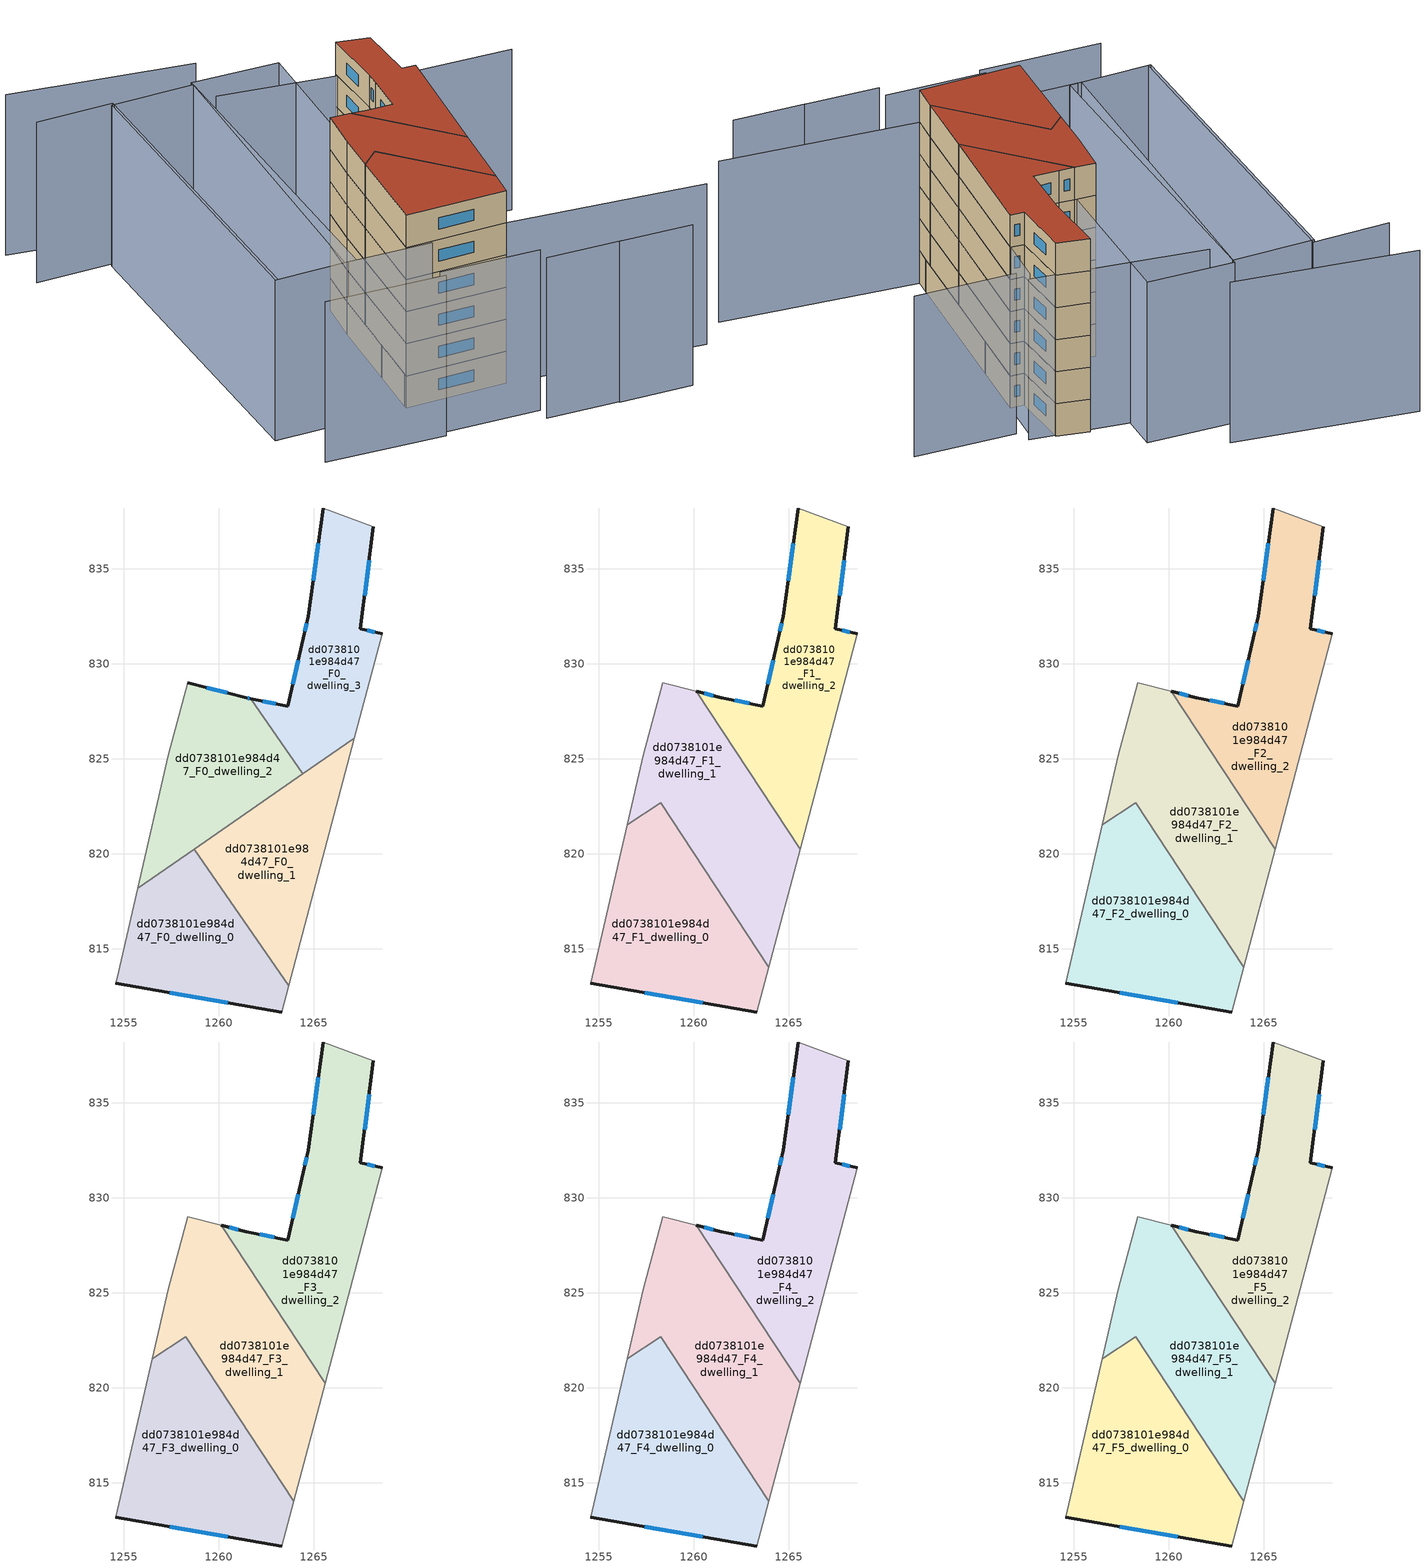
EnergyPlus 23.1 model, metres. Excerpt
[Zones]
dd0738101e984d47_F0_dwelling_0
 floor ground (EU_floor_Construction): 1258.71,820.25 1263.69,813.04 1263.33,811.67 1254.59,813.19 1254.65,813.47 1255.74,818.19 z0
 wall outside (EU_wall_Construction): 1254.59,813.19 1263.33,811.67 z0:3
 wall adiabatic (EU_wall_Construction): 1263.33,811.67 1263.69,813.04 / 1255.74,818.19 1254.65,813.47 1254.59,813.19 z0:3
 wall to dd0738101e984d47_F0_dwelling_1 (EU_wall_Construction): 1263.69,813.04 1258.71,820.25 z0:3
 wall to dd0738101e984d47_F0_dwelling_2 (EU_wall_Construction): 1258.71,820.25 1255.74,818.19 z0:3
 window (EU_Window_Construction): 1257.43,812.69 1260.49,812.16 z0.98:2.02
dd0738101e984d47_F0_dwelling_1
 floor ground (EU_floor_Construction): 1267.14,826.09 1263.69,813.04 1258.71,820.25 z0
 wall adiabatic (EU_wall_Construction): 1263.69,813.04 1267.14,826.09 z0:3
 wall to dd0738101e984d47_F0_dwelling_3 (EU_wall_Construction): 1267.14,826.09 1264.42,824.2 z0:3
 wall to dd0738101e984d47_F0_dwelling_2 (EU_wall_Construction): 1264.42,824.2 1258.71,820.25 z0:3
 ceiling adiabatic (EU_roof_Construction): 1263.95,814.04 1263.69,813.04 1267.14,826.09 1259.5,820.8 z3
dd0738101e984d47_F0_dwelling_2
 floor ground (EU_floor_Construction): 1261.68,828.17 1264.42,824.2 1255.74,818.19 1257.34,825.19 1258.38,829 1261.45,828.22 z0
 wall outside (EU_wall_Construction): 1261.68,828.17 1261.45,828.22 1258.38,829 z0:3
 wall adiabatic (EU_wall_Construction): 1258.38,829 1257.34,825.19 1255.74,818.19 z0:3
 wall to dd0738101e984d47_F0_dwelling_3 (EU_wall_Construction): 1264.42,824.2 1261.68,828.17 z0:3
 window (EU_Window_Construction): 1260.45,828.47 1259.38,828.74 / 1261.6,828.19 1261.52,828.2 z0.98:2.02
dd0738101e984d47_F0_dwelling_3
 floor ground (EU_floor_Construction): 1268.14,837.21 1267.46,831.86 1268.6,831.59 1267.14,826.09 1264.42,824.2 1261.68,828.17 1263.64,827.77 1264.46,831.35 1264.71,832.52 1265.51,838.21 z0
 wall outside (EU_wall_Construction): 1265.51,838.21 1264.71,832.52 1264.46,831.35 1263.64,827.77 1261.68,828.17 / 1268.6,831.59 1267.46,831.86 1268.14,837.21 z0:3
 wall adiabatic (EU_wall_Construction): 1268.14,837.21 1265.51,838.21 / 1267.14,826.09 1268.6,831.59 z0:3
 window (EU_Window_Construction): 1263,827.9 1262.31,828.04 / 1264.19,830.18 1263.91,828.93 / 1264.63,832.14 1264.54,831.73 / 1265.25,836.36 1264.97,834.37 / 1267.68,833.6 1267.92,835.47 / 1268.23,831.68 1267.83,831.77 z0.98:2.02
dd0738101e984d47_F1_dwelling_0
 floor to dd0738101e984d47_F0_dwelling_0 (EU_floor_Construction): 1258.71,820.25 1263.69,813.04 1263.33,811.67 1254.59,813.19 1255.74,818.19 z3
 floor to dd0738101e984d47_F0_dwelling_1 (EU_floor_Construction): 1259.5,820.8 1263.95,814.04 1263.69,813.04 1258.71,820.25 z3
 floor to dd0738101e984d47_F0_dwelling_2 (EU_floor_Construction): 1258.26,822.68 1259.5,820.8 1255.74,818.19 1256.5,821.52 z3
 wall outside (EU_wall_Construction): 1254.59,813.19 1263.33,811.67 z3:6
 wall adiabatic (EU_wall_Construction): 1263.33,811.67 1263.95,814.04 / 1256.5,821.52 1254.59,813.19 z3:6
 wall to dd0738101e984d47_F1_dwelling_1 (EU_wall_Construction): 1263.95,814.04 1258.26,822.68 1256.5,821.52 z3:6
 window (EU_Window_Construction): 1257.43,812.69 1260.49,812.16 z3.98:5.02
dd0738101e984d47_F1_dwelling_1
 floor to dd0738101e984d47_F0_dwelling_2 (EU_floor_Construction): 1260.12,828.55 1263.44,823.52 1259.5,820.8 1258.26,822.68 1256.5,821.52 1257.34,825.19 1258.38,829 z3
 floor adiabatic (EU_floor_Construction): 1263.44,823.52 1265.6,820.25 1263.95,814.04 1259.5,820.8 z3
 wall adiabatic (EU_wall_Construction): 1260.12,828.55 1258.38,829 1257.34,825.19 1256.5,821.52 / 1263.95,814.04 1265.6,820.25 z3:6
 wall to dd0738101e984d47_F1_dwelling_2 (EU_wall_Construction): 1265.6,820.25 1260.12,828.55 z3:6
dd0738101e984d47_F1_dwelling_2
 floor to dd0738101e984d47_F0_dwelling_3 (EU_floor_Construction): 1268.14,837.21 1267.46,831.86 1268.6,831.59 1267.14,826.09 1264.42,824.2 1261.68,828.17 1263.64,827.77 1264.46,831.35 1264.71,832.52 1265.51,838.21 z3
 floor to dd0738101e984d47_F0_dwelling_2 (EU_floor_Construction): 1261.68,828.17 1264.42,824.2 1263.44,823.52 1260.12,828.55 1261.45,828.22 z3
 floor adiabatic (EU_floor_Construction): 1267.14,826.09 1265.6,820.25 1263.44,823.52 z3
 wall outside (EU_wall_Construction): 1265.51,838.21 1264.71,832.52 1264.46,831.35 1263.64,827.77 1261.45,828.22 1260.12,828.55 / 1268.6,831.59 1267.46,831.86 1268.14,837.21 z3:6
 wall adiabatic (EU_wall_Construction): 1268.14,837.21 1265.51,838.21 / 1265.6,820.25 1268.6,831.59 z3:6
 window (EU_Window_Construction): 1261.02,828.33 1260.55,828.45 / 1262.93,827.91 1262.16,828.07 / 1264.19,830.18 1263.91,828.93 / 1264.63,832.14 1264.54,831.73 / 1265.25,836.36 1264.97,834.37 / 1267.68,833.6 1267.92,835.47 / 1268.23,831.68 1267.83,831.77 z3.98:5.02
dd0738101e984d47_F2_dwelling_0
 floor to dd0738101e984d47_F1_dwelling_0 (EU_floor_Construction): 1258.26,822.68 1263.95,814.04 1263.33,811.67 1254.59,813.19 1256.5,821.52 z6
 wall outside (EU_wall_Construction): 1254.59,813.19 1263.33,811.67 z6:9
 wall adiabatic (EU_wall_Construction): 1263.33,811.67 1263.95,814.04 / 1256.5,821.52 1254.59,813.19 z6:9
 wall to dd0738101e984d47_F2_dwelling_1 (EU_wall_Construction): 1263.95,814.04 1258.26,822.68 1256.5,821.52 z6:9
 window (EU_Window_Construction): 1257.43,812.69 1260.49,812.16 z6.98:8.02
dd0738101e984d47_F2_dwelling_1
 floor to dd0738101e984d47_F1_dwelling_1 (EU_floor_Construction): 1260.12,828.55 1265.6,820.25 1263.95,814.04 1258.26,822.68 1256.5,821.52 1257.34,825.19 1258.38,829 z6
 wall adiabatic (EU_wall_Construction): 1260.12,828.55 1258.38,829 1257.34,825.19 1256.5,821.52 / 1263.95,814.04 1265.6,820.25 z6:9
 wall to dd0738101e984d47_F2_dwelling_2 (EU_wall_Construction): 1265.6,820.25 1260.12,828.55 z6:9
dd0738101e984d47_F2_dwelling_2
 floor to dd0738101e984d47_F1_dwelling_2 (EU_floor_Construction): 1268.14,837.21 1267.46,831.86 1268.6,831.59 1265.6,820.25 1260.12,828.55 1261.45,828.22 1263.64,827.77 1264.46,831.35 1264.71,832.52 1265.51,838.21 z6
 wall outside (EU_wall_Construction): 1265.51,838.21 1264.71,832.52 1264.46,831.35 1263.64,827.77 1261.45,828.22 1260.12,828.55 / 1268.6,831.59 1267.46,831.86 1268.14,837.21 z6:9
 wall adiabatic (EU_wall_Construction): 1268.14,837.21 1265.51,838.21 / 1265.6,820.25 1268.6,831.59 z6:9
 window (EU_Window_Construction): 1261.02,828.33 1260.55,828.45 / 1262.93,827.91 1262.16,828.07 / 1264.19,830.18 1263.91,828.93 / 1264.63,832.14 1264.54,831.73 / 1265.25,836.36 1264.97,834.37 / 1267.68,833.6 1267.92,835.47 / 1268.23,831.68 1267.83,831.77 z6.98:8.02
dd0738101e984d47_F3_dwelling_0
 floor to dd0738101e984d47_F2_dwelling_0 (EU_floor_Construction): 1258.26,822.68 1263.95,814.04 1263.33,811.67 1254.59,813.19 1256.5,821.52 z9
 wall outside (EU_wall_Construction): 1254.59,813.19 1263.33,811.67 z9:12
 wall adiabatic (EU_wall_Construction): 1263.33,811.67 1263.95,814.04 / 1256.5,821.52 1254.59,813.19 z9:12
 wall to dd0738101e984d47_F3_dwelling_1 (EU_wall_Construction): 1263.95,814.04 1258.26,822.68 1256.5,821.52 z9:12
 window (EU_Window_Construction): 1257.43,812.69 1260.49,812.16 z9.98:11.02
dd0738101e984d47_F3_dwelling_1
 floor to dd0738101e984d47_F2_dwelling_1 (EU_floor_Construction): 1260.12,828.55 1265.6,820.25 1263.95,814.04 1258.26,822.68 1256.5,821.52 1257.34,825.19 1258.38,829 z9
 wall adiabatic (EU_wall_Construction): 1260.12,828.55 1258.38,829 1257.34,825.19 1256.5,821.52 / 1263.95,814.04 1265.6,820.25 z9:12
 wall to dd0738101e984d47_F3_dwelling_2 (EU_wall_Construction): 1265.6,820.25 1260.12,828.55 z9:12
dd0738101e984d47_F3_dwelling_2
 floor to dd0738101e984d47_F2_dwelling_2 (EU_floor_Construction): 1268.14,837.21 1267.46,831.86 1268.6,831.59 1265.6,820.25 1260.12,828.55 1261.45,828.22 1263.64,827.77 1264.46,831.35 1264.71,832.52 1265.51,838.21 z9
 wall outside (EU_wall_Construction): 1265.51,838.21 1264.71,832.52 1264.46,831.35 1263.64,827.77 1261.45,828.22 1260.12,828.55 / 1268.6,831.59 1267.46,831.86 1268.14,837.21 z9:12
 wall adiabatic (EU_wall_Construction): 1268.14,837.21 1265.51,838.21 / 1265.6,820.25 1268.6,831.59 z9:12
 window (EU_Window_Construction): 1261.02,828.33 1260.55,828.45 / 1262.93,827.91 1262.16,828.07 / 1264.19,830.18 1263.91,828.93 / 1264.63,832.14 1264.54,831.73 / 1265.25,836.36 1264.97,834.37 / 1267.68,833.6 1267.92,835.47 / 1268.23,831.68 1267.83,831.77 z9.98:11.02
dd0738101e984d47_F4_dwelling_0
 floor to dd0738101e984d47_F3_dwelling_0 (EU_floor_Construction): 1258.26,822.68 1263.95,814.04 1263.33,811.67 1254.59,813.19 1256.5,821.52 z12
 wall outside (EU_wall_Construction): 1254.59,813.19 1263.33,811.67 z12:15
 wall adiabatic (EU_wall_Construction): 1263.33,811.67 1263.95,814.04 / 1256.5,821.52 1254.59,813.19 z12:15
 wall to dd0738101e984d47_F4_dwelling_1 (EU_wall_Construction): 1263.95,814.04 1258.26,822.68 1256.5,821.52 z12:15
 window (EU_Window_Construction): 1257.43,812.69 1260.49,812.16 z12.98:14.02
dd0738101e984d47_F4_dwelling_1
 floor to dd0738101e984d47_F3_dwelling_1 (EU_floor_Construction): 1260.12,828.55 1265.6,820.25 1263.95,814.04 1258.26,822.68 1256.5,821.52 1257.34,825.19 1258.38,829 z12
 wall adiabatic (EU_wall_Construction): 1260.12,828.55 1258.38,829 1257.34,825.19 1256.5,821.52 / 1263.95,814.04 1265.6,820.25 z12:15
 wall to dd0738101e984d47_F4_dwelling_2 (EU_wall_Construction): 1265.6,820.25 1260.12,828.55 z12:15
dd0738101e984d47_F4_dwelling_2
 floor to dd0738101e984d47_F3_dwelling_2 (EU_floor_Construction): 1268.14,837.21 1267.46,831.86 1268.6,831.59 1265.6,820.25 1260.12,828.55 1261.45,828.22 1263.64,827.77 1264.46,831.35 1264.71,832.52 1265.51,838.21 z12
 wall outside (EU_wall_Construction): 1265.51,838.21 1264.71,832.52 1264.46,831.35 1263.64,827.77 1261.45,828.22 1260.12,828.55 / 1268.6,831.59 1267.46,831.86 1268.14,837.21 z12:15
 wall adiabatic (EU_wall_Construction): 1268.14,837.21 1265.51,838.21 / 1265.6,820.25 1268.6,831.59 z12:15
 window (EU_Window_Construction): 1261.02,828.33 1260.55,828.45 / 1262.93,827.91 1262.16,828.07 / 1264.19,830.18 1263.91,828.93 / 1264.63,832.14 1264.54,831.73 / 1265.25,836.36 1264.97,834.37 / 1267.68,833.6 1267.92,835.47 / 1268.23,831.68 1267.83,831.77 z12.98:14.02
dd0738101e984d47_F5_dwelling_0
 floor to dd0738101e984d47_F4_dwelling_0 (EU_floor_Construction): 1258.26,822.68 1263.95,814.04 1263.33,811.67 1254.59,813.19 1256.5,821.52 z15
 wall outside (EU_wall_Construction): 1254.59,813.19 1263.33,811.67 z15:18
 wall adiabatic (EU_wall_Construction): 1263.33,811.67 1263.95,814.04 / 1256.5,821.52 1254.59,813.19 z15:18
 wall to dd0738101e984d47_F5_dwelling_1 (EU_wall_Construction): 1263.95,814.04 1258.26,822.68 1256.5,821.52 z15:18
 window (EU_Window_Construction): 1257.43,812.69 1260.49,812.16 z15.98:17.02
 roof outside (EU_roof_Construction): 1263.33,811.67 1263.95,814.04 1258.26,822.68 1256.5,821.52 1254.59,813.19 z18
dd0738101e984d47_F5_dwelling_1
 floor to dd0738101e984d47_F4_dwelling_1 (EU_floor_Construction): 1260.12,828.55 1265.6,820.25 1263.95,814.04 1258.26,822.68 1256.5,821.52 1257.34,825.19 1258.38,829 z15
 wall adiabatic (EU_wall_Construction): 1260.12,828.55 1258.38,829 1257.34,825.19 1256.5,821.52 / 1263.95,814.04 1265.6,820.25 z15:18
 wall to dd0738101e984d47_F5_dwelling_2 (EU_wall_Construction): 1265.6,820.25 1260.12,828.55 z15:18
 roof outside (EU_roof_Construction): 1263.95,814.04 1265.6,820.25 1260.12,828.55 1258.38,829 1257.34,825.19 1256.5,821.52 1258.26,822.68 z18
dd0738101e984d47_F5_dwelling_2
 floor to dd0738101e984d47_F4_dwelling_2 (EU_floor_Construction): 1268.14,837.21 1267.46,831.86 1268.6,831.59 1265.6,820.25 1260.12,828.55 1261.45,828.22 1263.64,827.77 1264.46,831.35 1264.71,832.52 1265.51,838.21 z15
 wall outside (EU_wall_Construction): 1265.51,838.21 1264.71,832.52 1264.46,831.35 1263.64,827.77 1261.45,828.22 1260.12,828.55 / 1268.6,831.59 1267.46,831.86 1268.14,837.21 z15:18
 wall adiabatic (EU_wall_Construction): 1268.14,837.21 1265.51,838.21 / 1265.6,820.25 1268.6,831.59 z15:18
 window (EU_Window_Construction): 1261.02,828.33 1260.55,828.45 / 1262.93,827.91 1262.16,828.07 / 1264.19,830.18 1263.91,828.93 / 1264.63,832.14 1264.54,831.73 / 1265.25,836.36 1264.97,834.37 / 1267.68,833.6 1267.92,835.47 / 1268.23,831.68 1267.83,831.77 z15.98:17.02
 roof outside (EU_roof_Construction): 1265.6,820.25 1268.6,831.59 1267.46,831.86 1268.14,837.21 1265.51,838.21 1264.71,832.52 1264.46,831.35 1263.64,827.77 1261.45,828.22 1260.12,828.55 z18
shading: 1254.6,808.51 1263.12,806.73 / 1269.04,804.08 1275.29,802.8 / 1244.48,810.13 1254.72,807.9 / 1262.84,805.43 1269.2,804.08 / 1279.87,807.29 1263.33,811.67 / 1263.33,811.67 1269.71,835.78 / 1241.77,846.05 1248.41,844.93 / 1248.41,844.93 1243.39,815.15 / 1279.21,833.22 1270.51,835.07 / 1270.23,836.44 1255.76,841.02 / 1257.38,846.12 1242.22,850.92 / 1249.23,814.13 1255.34,843.83 / 1255.34,843.83 1262.82,842.29 / 1262.82,842.29 1256.71,812.6 / 1256.71,812.6 1249.23,814.13 / 1248.15,844.68 1255.27,843.47 / 1255.27,843.47 1250.25,813.95 / 1250.25,813.95 1243.13,815.16 / 1243.13,815.16 1248.15,844.68 z0:15
[Building]
EU S2 Campaign: North Axis=0; Terrain=City; Solar Distribution=FullExterior
[Site:Location]
Bologna: Latitude=44.5; Longitude=11.25; Time Zone=1; Elevation=37
[SizingPeriod:WeatherFileDays]
AnnualSizingPeriod: Begin Month=1; Begin Day of Month=1; End Month=12; End Day of Month=31; Day of Week for Start Day=Monday; Use Weather File Daylight Saving Period=No; Use Weather File Rain and Snow Indicators=No
[MATERIAL]
EU_InternalMass_Material: Roughness=MediumRough; Thickness=0.1; Conductivity=1; Density=1800; Specific Heat=900; Thermal Absorptance=0.9; Solar Absorptance=0.7; Visible Absorptance=0.7
[MATERIAL:NOMASS] Roughness=MediumRough; Thermal Absorptance=0.9; Solar Absorptance=0.7; Visible Absorptance=0.7
Name | Thermal Resistance
EU_wall_NoMass | 0.905828
EU_roof_NoMass | 0.37593
EU_floor_NoMass | 0.67114
[WINDOWMATERIAL:SIMPLEGLAZINGSYSTEM]
EU_Window_SimpleGlazing: UFactor=4.52486; Solar Heat Gain Coefficient=0.85; Visible Transmittance=0.85
[CONSTRUCTION]
EU_wall_Construction: EU_wall_NoMass
EU_roof_Construction: EU_roof_NoMass
EU_floor_Construction: EU_floor_NoMass
EU_Window_Construction: EU_Window_SimpleGlazing
EU_InternalMass_Construction: EU_InternalMass_Material
[ZONE] Type=1; Multiplier=1; Ceiling Height=autocalculate; Floor Area=autocalculate; Part of Total Floor Area=Yes
Name | Volume
dd0738101e984d47_F0_dwelling_0 | 134.872
dd0738101e984d47_F1_dwelling_0; dd0738101e984d47_F2_dwelling_0; dd0738101e984d47_F3_dwelling_0; dd0738101e984d47_F4_dwelling_0; dd0738101e984d47_F5_dwelling_0 | 179.834
dd0738101e984d47_F0_dwelling_1 | 134.865
dd0738101e984d47_F1_dwelling_1; dd0738101e984d47_F2_dwelling_1; dd0738101e984d47_F3_dwelling_1; dd0738101e984d47_F4_dwelling_1; dd0738101e984d47_F5_dwelling_1 | 179.83
dd0738101e984d47_F0_dwelling_2 | 134.884
dd0738101e984d47_F1_dwelling_2; dd0738101e984d47_F2_dwelling_2; dd0738101e984d47_F3_dwelling_2; dd0738101e984d47_F4_dwelling_2; dd0738101e984d47_F5_dwelling_2 | 179.821
dd0738101e984d47_F0_dwelling_3 | 134.877
[INTERNALMASS] Construction=EU_InternalMass_Construction
Name | Zone or ZoneList | Surface Area
dd0738101e984d47_F0_dwelling_0_EU_InternalMass | dd0738101e984d47_F0_dwelling_0 | 44.9574
dd0738101e984d47_F0_dwelling_1_EU_InternalMass | dd0738101e984d47_F0_dwelling_1 | 44.9556
dd0738101e984d47_F0_dwelling_2_EU_InternalMass | dd0738101e984d47_F0_dwelling_2 | 44.961
dd0738101e984d47_F0_dwelling_3_EU_InternalMass | dd0738101e984d47_F0_dwelling_3 | 44.958
dd0738101e984d47_F1_dwelling_0_EU_InternalMass | dd0738101e984d47_F1_dwelling_0 | 59.9456
dd0738101e984d47_F1_dwelling_1_EU_InternalMass | dd0738101e984d47_F1_dwelling_1 | 59.943
dd0738101e984d47_F1_dwelling_2_EU_InternalMass | dd0738101e984d47_F1_dwelling_2 | 59.9429
dd0738101e984d47_F2_dwelling_0_EU_InternalMass | dd0738101e984d47_F2_dwelling_0 | 59.9456
dd0738101e984d47_F2_dwelling_1_EU_InternalMass | dd0738101e984d47_F2_dwelling_1 | 59.943
dd0738101e984d47_F2_dwelling_2_EU_InternalMass | dd0738101e984d47_F2_dwelling_2 | 59.9429
dd0738101e984d47_F3_dwelling_0_EU_InternalMass | dd0738101e984d47_F3_dwelling_0 | 59.9456
dd0738101e984d47_F3_dwelling_1_EU_InternalMass | dd0738101e984d47_F3_dwelling_1 | 59.943
dd0738101e984d47_F3_dwelling_2_EU_InternalMass | dd0738101e984d47_F3_dwelling_2 | 59.9429
dd0738101e984d47_F4_dwelling_0_EU_InternalMass | dd0738101e984d47_F4_dwelling_0 | 59.9456
dd0738101e984d47_F4_dwelling_1_EU_InternalMass | dd0738101e984d47_F4_dwelling_1 | 59.943
dd0738101e984d47_F4_dwelling_2_EU_InternalMass | dd0738101e984d47_F4_dwelling_2 | 59.9429
dd0738101e984d47_F5_dwelling_0_EU_InternalMass | dd0738101e984d47_F5_dwelling_0 | 59.9456
dd0738101e984d47_F5_dwelling_1_EU_InternalMass | dd0738101e984d47_F5_dwelling_1 | 59.943
dd0738101e984d47_F5_dwelling_2_EU_InternalMass | dd0738101e984d47_F5_dwelling_2 | 59.9429
[OTHEREQUIPMENT] Fuel Type=Electricity; Design Level Calculation Method=Watts/Area; Power per Zone Floor Area=1; Fraction Latent=0; Fraction Radiant=0; Fraction Lost=0; Carbon Dioxide Generation Rate=0; EndUse Subcategory=EU_Step8_InternalGains
Name | Zone or ZoneList or Space or SpaceList | Schedule
EU_Step8_InternalGain_dd0738101e984d47_F0_dwelling_0_f000 | dd0738101e984d47_F0_dwelling_0 | EU_Step8_GainSchedule_dd0738101e984d47_F0_dwelling_0_f000
EU_Step8_InternalGain_dd0738101e984d47_F0_dwelling_1_f000 | dd0738101e984d47_F0_dwelling_1 | EU_Step8_GainSchedule_dd0738101e984d47_F0_dwelling_1_f000
EU_Step8_InternalGain_dd0738101e984d47_F0_dwelling_2_f000 | dd0738101e984d47_F0_dwelling_2 | EU_Step8_GainSchedule_dd0738101e984d47_F0_dwelling_2_f000
EU_Step8_InternalGain_dd0738101e984d47_F0_dwelling_3_f000 | dd0738101e984d47_F0_dwelling_3 | EU_Step8_GainSchedule_dd0738101e984d47_F0_dwelling_3_f000
EU_Step8_InternalGain_dd0738101e984d47_F1_dwelling_0_f000 | dd0738101e984d47_F1_dwelling_0 | EU_Step8_GainSchedule_dd0738101e984d47_F1_dwelling_0_f000
EU_Step8_InternalGain_dd0738101e984d47_F1_dwelling_1_f000 | dd0738101e984d47_F1_dwelling_1 | EU_Step8_GainSchedule_dd0738101e984d47_F1_dwelling_1_f000
EU_Step8_InternalGain_dd0738101e984d47_F1_dwelling_2_f000 | dd0738101e984d47_F1_dwelling_2 | EU_Step8_GainSchedule_dd0738101e984d47_F1_dwelling_2_f000
EU_Step8_InternalGain_dd0738101e984d47_F2_dwelling_0_f000 | dd0738101e984d47_F2_dwelling_0 | EU_Step8_GainSchedule_dd0738101e984d47_F2_dwelling_0_f000
EU_Step8_InternalGain_dd0738101e984d47_F2_dwelling_1_f000 | dd0738101e984d47_F2_dwelling_1 | EU_Step8_GainSchedule_dd0738101e984d47_F2_dwelling_1_f000
EU_Step8_InternalGain_dd0738101e984d47_F2_dwelling_2_f000 | dd0738101e984d47_F2_dwelling_2 | EU_Step8_GainSchedule_dd0738101e984d47_F2_dwelling_2_f000
EU_Step8_InternalGain_dd0738101e984d47_F3_dwelling_0_f000 | dd0738101e984d47_F3_dwelling_0 | EU_Step8_GainSchedule_dd0738101e984d47_F3_dwelling_0_f000
EU_Step8_InternalGain_dd0738101e984d47_F3_dwelling_1_f000 | dd0738101e984d47_F3_dwelling_1 | EU_Step8_GainSchedule_dd0738101e984d47_F3_dwelling_1_f000
EU_Step8_InternalGain_dd0738101e984d47_F3_dwelling_2_f000 | dd0738101e984d47_F3_dwelling_2 | EU_Step8_GainSchedule_dd0738101e984d47_F3_dwelling_2_f000
EU_Step8_InternalGain_dd0738101e984d47_F4_dwelling_0_f000 | dd0738101e984d47_F4_dwelling_0 | EU_Step8_GainSchedule_dd0738101e984d47_F4_dwelling_0_f000
EU_Step8_InternalGain_dd0738101e984d47_F4_dwelling_1_f000 | dd0738101e984d47_F4_dwelling_1 | EU_Step8_GainSchedule_dd0738101e984d47_F4_dwelling_1_f000
EU_Step8_InternalGain_dd0738101e984d47_F4_dwelling_2_f000 | dd0738101e984d47_F4_dwelling_2 | EU_Step8_GainSchedule_dd0738101e984d47_F4_dwelling_2_f000
EU_Step8_InternalGain_dd0738101e984d47_F5_dwelling_0_f000 | dd0738101e984d47_F5_dwelling_0 | EU_Step8_GainSchedule_dd0738101e984d47_F5_dwelling_0_f000
EU_Step8_InternalGain_dd0738101e984d47_F5_dwelling_1_f000 | dd0738101e984d47_F5_dwelling_1 | EU_Step8_GainSchedule_dd0738101e984d47_F5_dwelling_1_f000
EU_Step8_InternalGain_dd0738101e984d47_F5_dwelling_2_f000 | dd0738101e984d47_F5_dwelling_2 | EU_Step8_GainSchedule_dd0738101e984d47_F5_dwelling_2_f000
[ZONEVENTILATION:DESIGNFLOWRATE] Schedule=EU_AlwaysOn; Design Flow Rate Calculation Method=AirChanges/Hour; Air Changes per Hour=0.73129; Ventilation Type=Natural; Fan Pressure Rise=0; Fan Total Efficiency=1; Constant Term Coefficient=1; Temperature Term Coefficient=0; Velocity Term Coefficient=0; Velocity Squared Term Coefficient=0; Minimum Indoor Temperature=-100; Maximum Indoor Temperature=100; Delta Temperature=-100; Minimum Outdoor Temperature=-100; Maximum Outdoor Temperature=100; Maximum Wind Speed=40
Name | Zone or ZoneList or Space or SpaceList
EU_ConstantAir_dd0738101e984d47_F0_dwelling_0 | dd0738101e984d47_F0_dwelling_0
EU_ConstantAir_dd0738101e984d47_F0_dwelling_1 | dd0738101e984d47_F0_dwelling_1
EU_ConstantAir_dd0738101e984d47_F0_dwelling_2 | dd0738101e984d47_F0_dwelling_2
EU_ConstantAir_dd0738101e984d47_F0_dwelling_3 | dd0738101e984d47_F0_dwelling_3
EU_ConstantAir_dd0738101e984d47_F1_dwelling_0 | dd0738101e984d47_F1_dwelling_0
EU_ConstantAir_dd0738101e984d47_F1_dwelling_1 | dd0738101e984d47_F1_dwelling_1
EU_ConstantAir_dd0738101e984d47_F1_dwelling_2 | dd0738101e984d47_F1_dwelling_2
EU_ConstantAir_dd0738101e984d47_F2_dwelling_0 | dd0738101e984d47_F2_dwelling_0
EU_ConstantAir_dd0738101e984d47_F2_dwelling_1 | dd0738101e984d47_F2_dwelling_1
EU_ConstantAir_dd0738101e984d47_F2_dwelling_2 | dd0738101e984d47_F2_dwelling_2
EU_ConstantAir_dd0738101e984d47_F3_dwelling_0 | dd0738101e984d47_F3_dwelling_0
EU_ConstantAir_dd0738101e984d47_F3_dwelling_1 | dd0738101e984d47_F3_dwelling_1
EU_ConstantAir_dd0738101e984d47_F3_dwelling_2 | dd0738101e984d47_F3_dwelling_2
EU_ConstantAir_dd0738101e984d47_F4_dwelling_0 | dd0738101e984d47_F4_dwelling_0
EU_ConstantAir_dd0738101e984d47_F4_dwelling_1 | dd0738101e984d47_F4_dwelling_1
EU_ConstantAir_dd0738101e984d47_F4_dwelling_2 | dd0738101e984d47_F4_dwelling_2
EU_ConstantAir_dd0738101e984d47_F5_dwelling_0 | dd0738101e984d47_F5_dwelling_0
EU_ConstantAir_dd0738101e984d47_F5_dwelling_1 | dd0738101e984d47_F5_dwelling_1
EU_ConstantAir_dd0738101e984d47_F5_dwelling_2 | dd0738101e984d47_F5_dwelling_2
[HVACTEMPLATE:THERMOSTAT] Constant Heating Setpoint=20; Constant Cooling Setpoint=50
EU_HeatOnly_dd0738101e984d47_F0_dwelling_0; EU_HeatOnly_dd0738101e984d47_F0_dwelling_1; EU_HeatOnly_dd0738101e984d47_F0_dwelling_2; EU_HeatOnly_dd0738101e984d47_F0_dwelling_3; EU_HeatOnly_dd0738101e984d47_F1_dwelling_0; EU_HeatOnly_dd0738101e984d47_F1_dwelling_1; EU_HeatOnly_dd0738101e984d47_F1_dwelling_2; EU_HeatOnly_dd0738101e984d47_F2_dwelling_0; EU_HeatOnly_dd0738101e984d47_F2_dwelling_1; EU_HeatOnly_dd0738101e984d47_F2_dwelling_2; EU_HeatOnly_dd0738101e984d47_F3_dwelling_0; EU_HeatOnly_dd0738101e984d47_F3_dwelling_1; EU_HeatOnly_dd0738101e984d47_F3_dwelling_2; EU_HeatOnly_dd0738101e984d47_F4_dwelling_0; EU_HeatOnly_dd0738101e984d47_F4_dwelling_1; EU_HeatOnly_dd0738101e984d47_F4_dwelling_2; EU_HeatOnly_dd0738101e984d47_F5_dwelling_0; EU_HeatOnly_dd0738101e984d47_F5_dwelling_1; EU_HeatOnly_dd0738101e984d47_F5_dwelling_2
[HVACTEMPLATE:ZONE:IDEALLOADSAIRSYSTEM] System Availability Schedule=EU_AlwaysOn; Maximum Heating Supply Air Temperature=50; Minimum Cooling Supply Air Temperature=13; Maximum Heating Supply Air Humidity Ratio=0.0156; Minimum Cooling Supply Air Humidity Ratio=0.0077; Heating Limit=NoLimit; Cooling Limit=NoLimit; Heating Availability Schedule=EU_AlwaysOn; Cooling Availability Schedule=EU_CoolingOff; Dehumidification Control Type=ConstantSensibleHeatRatio; Cooling Sensible Heat Ratio=0.7; Dehumidification Setpoint=60; Humidification Control Type=None; Humidification Setpoint=30; Outdoor Air Method=None; Outdoor Air Flow Rate per Person=0.00944; Outdoor Air Flow Rate per Zone Floor Area=0; Outdoor Air Flow Rate per Zone=0; Demand Controlled Ventilation Type=None; Outdoor Air Economizer Type=NoEconomizer; Heat Recovery Type=None; Sensible Heat Recovery Effectiveness=0.7; Latent Heat Recovery Effectiveness=0.65
Name | Template Thermostat
dd0738101e984d47_F0_dwelling_0 | EU_HeatOnly_dd0738101e984d47_F0_dwelling_0
dd0738101e984d47_F0_dwelling_1 | EU_HeatOnly_dd0738101e984d47_F0_dwelling_1
dd0738101e984d47_F0_dwelling_2 | EU_HeatOnly_dd0738101e984d47_F0_dwelling_2
dd0738101e984d47_F0_dwelling_3 | EU_HeatOnly_dd0738101e984d47_F0_dwelling_3
dd0738101e984d47_F1_dwelling_0 | EU_HeatOnly_dd0738101e984d47_F1_dwelling_0
dd0738101e984d47_F1_dwelling_1 | EU_HeatOnly_dd0738101e984d47_F1_dwelling_1
dd0738101e984d47_F1_dwelling_2 | EU_HeatOnly_dd0738101e984d47_F1_dwelling_2
dd0738101e984d47_F2_dwelling_0 | EU_HeatOnly_dd0738101e984d47_F2_dwelling_0
dd0738101e984d47_F2_dwelling_1 | EU_HeatOnly_dd0738101e984d47_F2_dwelling_1
dd0738101e984d47_F2_dwelling_2 | EU_HeatOnly_dd0738101e984d47_F2_dwelling_2
dd0738101e984d47_F3_dwelling_0 | EU_HeatOnly_dd0738101e984d47_F3_dwelling_0
dd0738101e984d47_F3_dwelling_1 | EU_HeatOnly_dd0738101e984d47_F3_dwelling_1
dd0738101e984d47_F3_dwelling_2 | EU_HeatOnly_dd0738101e984d47_F3_dwelling_2
dd0738101e984d47_F4_dwelling_0 | EU_HeatOnly_dd0738101e984d47_F4_dwelling_0
dd0738101e984d47_F4_dwelling_1 | EU_HeatOnly_dd0738101e984d47_F4_dwelling_1
dd0738101e984d47_F4_dwelling_2 | EU_HeatOnly_dd0738101e984d47_F4_dwelling_2
dd0738101e984d47_F5_dwelling_0 | EU_HeatOnly_dd0738101e984d47_F5_dwelling_0
dd0738101e984d47_F5_dwelling_1 | EU_HeatOnly_dd0738101e984d47_F5_dwelling_1
dd0738101e984d47_F5_dwelling_2 | EU_HeatOnly_dd0738101e984d47_F5_dwelling_2
[SIZING:ZONE] Zone Cooling Design Supply Air Temperature Input Method=SupplyAirTemperature; Zone Cooling Design Supply Air Temperature=13; Zone Heating Design Supply Air Temperature Input Method=SupplyAirTemperature; Zone Heating Design Supply Air Temperature=50; Zone Cooling Design Supply Air Humidity Ratio=0.008; Zone Heating Design Supply Air Humidity Ratio=0.008; Cooling Design Air Flow Method=DesignDay; Cooling Design Air Flow Rate=0; Cooling Minimum Air Flow per Zone Floor Area=0.000762; Cooling Minimum Air Flow=0; Cooling Minimum Air Flow Fraction=0.2; Heating Design Air Flow Method=DesignDay; Heating Design Air Flow Rate=0; Heating Maximum Air Flow per Zone Floor Area=0.002032; Heating Maximum Air Flow=0.141576; Heating Maximum Air Flow Fraction=0.3; Account for Dedicated Outdoor Air System=No; Dedicated Outdoor Air System Control Strategy=NeutralSupplyAir; Dedicated Outdoor Air Low Setpoint Temperature for Design=autosize; Dedicated Outdoor Air High Setpoint Temperature for Design=autosize; Zone Load Sizing Method=Sensible Load Only No Latent Load; Zone Latent Cooling Design Supply Air Humidity Ratio Input Method=HumidityRatioDifference; Zone Cooling Design Supply Air Humidity Ratio Difference=0.005; Zone Latent Heating Design Supply Air Humidity Ratio Input Method=HumidityRatioDifference; Zone Humidification Design Supply Air Humidity Ratio Difference=0.005
dd0738101e984d47_F0_dwelling_0; dd0738101e984d47_F0_dwelling_1; dd0738101e984d47_F0_dwelling_2; dd0738101e984d47_F0_dwelling_3; dd0738101e984d47_F1_dwelling_0; dd0738101e984d47_F1_dwelling_1; dd0738101e984d47_F1_dwelling_2; dd0738101e984d47_F2_dwelling_0; dd0738101e984d47_F2_dwelling_1; dd0738101e984d47_F2_dwelling_2; dd0738101e984d47_F3_dwelling_0; dd0738101e984d47_F3_dwelling_1; dd0738101e984d47_F3_dwelling_2; dd0738101e984d47_F4_dwelling_0; dd0738101e984d47_F4_dwelling_1; dd0738101e984d47_F4_dwelling_2; dd0738101e984d47_F5_dwelling_0; dd0738101e984d47_F5_dwelling_1; dd0738101e984d47_F5_dwelling_2
[SCHEDULE:CONSTANT]
Name | Hourly Value
EU_AlwaysOn | 1
EU_CoolingOff | 0
[SCHEDULE:FILE] Column Number=1; Rows to Skip at Top=0; Number of Hours of Data=8760; Column Separator=Comma; Interpolate to Timestep=No; Minutes per Item=60; Adjust Schedule for Daylight Savings=Yes
Name | File
EU_Step8_GainSchedule_dd0738101e984d47_F0_dwelling_0_f000 | ../../schedules/dd0738101e984d47/dd0738101e984d47_F0_dwelling_0_f000_gain.csv
EU_Step8_GainSchedule_dd0738101e984d47_F0_dwelling_1_f000 | ../../schedules/dd0738101e984d47/dd0738101e984d47_F0_dwelling_1_f000_gain.csv
EU_Step8_GainSchedule_dd0738101e984d47_F0_dwelling_2_f000 | ../../schedules/dd0738101e984d47/dd0738101e984d47_F0_dwelling_2_f000_gain.csv
EU_Step8_GainSchedule_dd0738101e984d47_F0_dwelling_3_f000 | ../../schedules/dd0738101e984d47/dd0738101e984d47_F0_dwelling_3_f000_gain.csv
EU_Step8_GainSchedule_dd0738101e984d47_F1_dwelling_0_f000 | ../../schedules/dd0738101e984d47/dd0738101e984d47_F1_dwelling_0_f000_gain.csv
EU_Step8_GainSchedule_dd0738101e984d47_F1_dwelling_1_f000 | ../../schedules/dd0738101e984d47/dd0738101e984d47_F1_dwelling_1_f000_gain.csv
EU_Step8_GainSchedule_dd0738101e984d47_F1_dwelling_2_f000 | ../../schedules/dd0738101e984d47/dd0738101e984d47_F1_dwelling_2_f000_gain.csv
EU_Step8_GainSchedule_dd0738101e984d47_F2_dwelling_0_f000 | ../../schedules/dd0738101e984d47/dd0738101e984d47_F2_dwelling_0_f000_gain.csv
EU_Step8_GainSchedule_dd0738101e984d47_F2_dwelling_1_f000 | ../../schedules/dd0738101e984d47/dd0738101e984d47_F2_dwelling_1_f000_gain.csv
EU_Step8_GainSchedule_dd0738101e984d47_F2_dwelling_2_f000 | ../../schedules/dd0738101e984d47/dd0738101e984d47_F2_dwelling_2_f000_gain.csv
EU_Step8_GainSchedule_dd0738101e984d47_F3_dwelling_0_f000 | ../../schedules/dd0738101e984d47/dd0738101e984d47_F3_dwelling_0_f000_gain.csv
EU_Step8_GainSchedule_dd0738101e984d47_F3_dwelling_1_f000 | ../../schedules/dd0738101e984d47/dd0738101e984d47_F3_dwelling_1_f000_gain.csv
EU_Step8_GainSchedule_dd0738101e984d47_F3_dwelling_2_f000 | ../../schedules/dd0738101e984d47/dd0738101e984d47_F3_dwelling_2_f000_gain.csv
EU_Step8_GainSchedule_dd0738101e984d47_F4_dwelling_0_f000 | ../../schedules/dd0738101e984d47/dd0738101e984d47_F4_dwelling_0_f000_gain.csv
EU_Step8_GainSchedule_dd0738101e984d47_F4_dwelling_1_f000 | ../../schedules/dd0738101e984d47/dd0738101e984d47_F4_dwelling_1_f000_gain.csv
EU_Step8_GainSchedule_dd0738101e984d47_F4_dwelling_2_f000 | ../../schedules/dd0738101e984d47/dd0738101e984d47_F4_dwelling_2_f000_gain.csv
EU_Step8_GainSchedule_dd0738101e984d47_F5_dwelling_0_f000 | ../../schedules/dd0738101e984d47/dd0738101e984d47_F5_dwelling_0_f000_gain.csv
EU_Step8_GainSchedule_dd0738101e984d47_F5_dwelling_1_f000 | ../../schedules/dd0738101e984d47/dd0738101e984d47_F5_dwelling_1_f000_gain.csv
EU_Step8_GainSchedule_dd0738101e984d47_F5_dwelling_2_f000 | ../../schedules/dd0738101e984d47/dd0738101e984d47_F5_dwelling_2_f000_gain.csv
